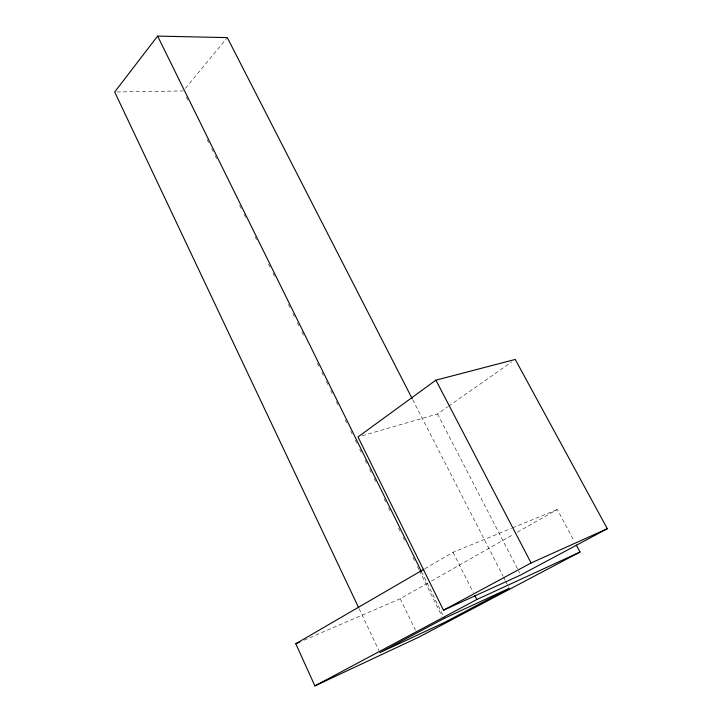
<?xml version="1.0" encoding="UTF-8"?>
<svg xmlns="http://www.w3.org/2000/svg" width="722" height="722" viewBox="0 0 722 722"><rect width="100%" height="100%" fill="white"/><g stroke="black" fill="none" stroke-linecap="round" stroke-linejoin="round"><path stroke-width="0.54" stroke-dasharray="3.61 2.71" d="M185.437 88.337L226.582 38.474M362.3 435.709L437.505 413.941L447.568 406.883M448.479 406.242L511.591 362.02M424.888 568.674L453.037 552.303L511.429 528.323M304.043 640.179L400.241 598.737L427.55 583.223M431.458 581.002L513.396 534.433M517.304 532.213L557.294 509.488L574.207 541.157M512.467 527.899L557.294 509.488M116.928 91.965L183.307 90.918M437.505 413.941L519.669 572.997M412.704 399.681L503.099 576.201M503.613 577.203L505.147 580.208M505.662 581.21L508.748 587.23M453.037 552.303L473.253 592.5M421.513 571.779L442.929 615.243M186.294 96.992L187.792 100.024M207.223 139.499L208.721 142.532M211.708 148.606L213.198 151.647M215.192 155.69L216.69 158.732M239.605 205.283L242.096 210.346M244.09 214.398L245.588 217.43M255.056 236.663L256.545 239.695M268.503 263.99L270.994 269.053M272.988 273.096L275.479 278.16M288.439 304.476L289.928 307.509M292.924 313.583L294.414 316.624M297.401 322.689L298.899 325.73M301.886 331.804L304.377 336.858M317.337 363.175L318.826 366.216M321.822 372.29L323.312 375.323M326.299 381.397L327.797 384.429M330.784 390.503L332.282 393.544M336.272 401.64L337.761 404.672M345.233 419.852L346.731 422.893M350.721 430.989L352.21 434.03M355.197 440.095L356.695 443.137M359.682 449.21L361.18 452.243M365.17 460.338L366.659 463.38M369.646 469.453L371.144 472.486M374.131 478.56L375.63 481.592M384.095 498.803L385.593 501.835M388.58 507.909L390.079 510.95M398.544 528.152L400.042 531.193M403.029 537.258L404.528 540.3M412.993 557.501L414.491 560.543M417.478 566.617L418.977 569.649M419.473 570.66L441.891 616.209M400.241 598.737L415.412 630.071M359.15 608.79L378.924 650.585"/><path stroke-width="1.08" d="M412.19 398.679L227.295 37.616L157.613 36.1L114.681 91.992L358.672 607.771M435.907 380.151L357.995 436.954L443.479 610.216L520.706 575.001L607.319 528.712L515.255 359.448L435.907 380.151L531.094 562.979L607.319 528.712M576.327 545.11L580.028 552.041L418.832 637.147L314.9 685.9L295.776 643.744L423.913 569.243M443.479 610.216L531.094 562.979M314.9 685.9L476.782 599.531L580.028 552.041M295.776 643.744L299.91 641.966M474.76 595.515L476.782 599.531M157.613 36.1L421.513 571.779M444.418 618.276L379.889 652.625L444.887 622.283L509.263 588.231L444.418 618.276"/></g></svg>
